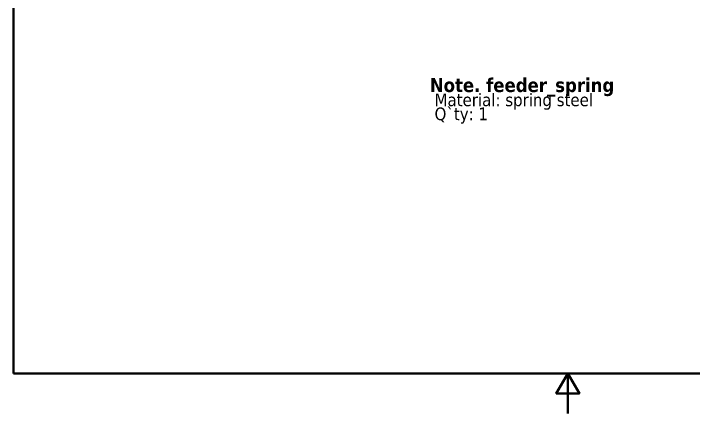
# Model space of a CAD drawing. Header units: millimetres. Extents: x 0 to 99, y 0 to 70.
# Drawn here: x 3.3 to 60, y 0 to 33.3 of the extents above; entities that cross this region are included whole.
import ezdxf

# ---------------------------------------------------------------- set-up
doc = ezdxf.new("R2010")
doc.units = ezdxf.units.MM
doc.header["$LTSCALE"] = 0.333333
doc.layers.add('Border (ANSI)', color=7, linetype='Continuous', lineweight=70)
doc.layers.add('Symbol (ANSI)', color=7, linetype='Continuous', lineweight=25)
doc.styles.add('Note Text (ANSI)', font='tahoma.ttf')

# ---------------------------------------------------------------- blocks, each defined once
blk = doc.blocks.new('Borders Default Border')
at = {"layer": 'Border (ANSI)', "flags": 128}
for points in [[(10, 10), (10, 200), (287, 200), (287, 10), (10, 10)], [(148.5, 0), (148.5, 10), (145.61, 5), (151.39, 5), (148.5, 10)]]:
    blk.add_lwpolyline(points, dxfattribs=at)

msp = doc.modelspace()

# ---------------------------------------------------------------- block references
at = {"xscale": 0.3333333333333333, "yscale": 0.3333333333333333, "zscale": 0.3333333333333333}
msp.add_blockref('Borders Default Border', (0, 0), dxfattribs=at)

# ---------------------------------------------------------------- texts
at = {"layer": 'Symbol (ANSI)', "insert": (37.999, 27.961), "char_height": 0.66667, "width": 31.94127, "attachment_point": 1, "line_spacing_factor": 0.661283, "style": 'Note Text (ANSI)'}
msp.add_mtext('{\\fTahoma|b1|i0|c129|p34;\\H1.75x;Note. feeder_spring\\P\\fTahoma|b0|i0|c129|p34;\\H0.90709x; Material: spring steel\\H1.6905x; \\H0.59153x;\\P Q`ty: 1\\H1.6565x; \\H0.60369x;\\P\\H1.6274x; }', dxfattribs=at)

doc.saveas('drawing.dxf')
